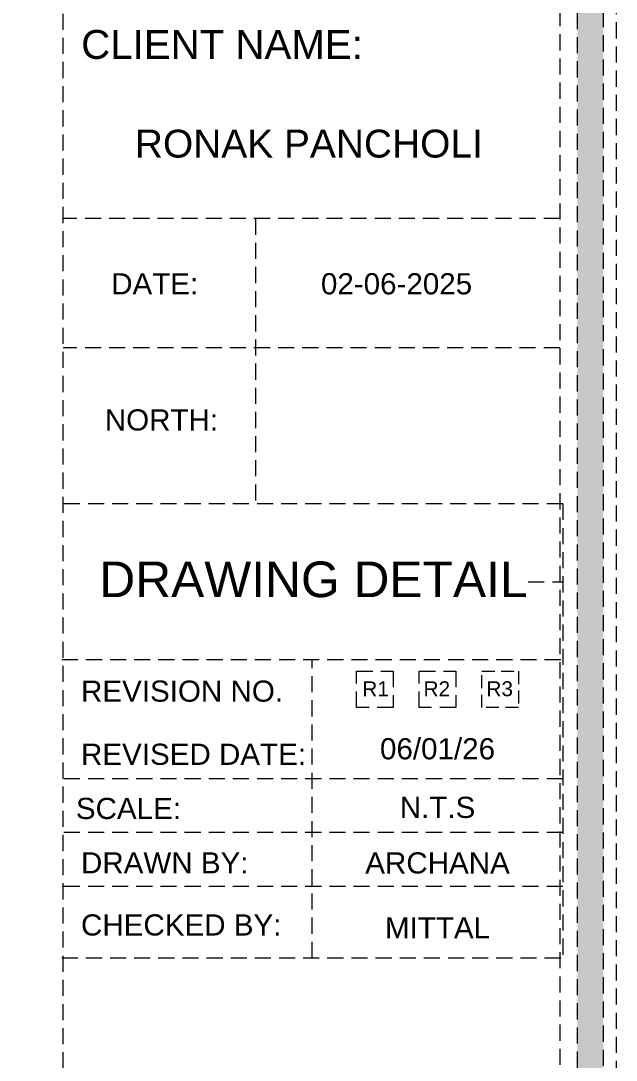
# Model space of a CAD drawing. Header units: millimetres. Extents: x 56222 to 3066687, y -650199 to -121287.
# Drawn here: x 141183.3 to 141220.3, y -184197.4 to -184132.8 of the extents above; entities that cross this region are included whole.
import ezdxf
from ezdxf.enums import TextEntityAlignment as Align

# ---------------------------------------------------------------- set-up
doc = ezdxf.new("R2010")
doc.units = ezdxf.units.MM
doc.header["$MEASUREMENT"] = 0
doc.linetypes.add('DASHEDX2', pattern=[1.5, 1, -0.5])
doc.layers.add('Dimension', color=10, linetype='DASHEDX2', lineweight=20)
doc.layers.add('NAME PLATE', color=7, linetype='Continuous', lineweight=25)
doc.styles.add('Arial', font='arial.ttf')

# ---------------------------------------------------------------- blocks, each defined once
blk = doc.blocks.new('aggerg')
at = {"layer": 'Dimension', "color": 42, "true_color": 0xd39e00}
blk.add_lwpolyline([(-1.41, 1.41), (1.41, 1.41), (1.41, -1.41), (-1.41, -1.41)], close=True, dxfattribs=at)
at = {"layer": 'NAME PLATE', "lineweight": 0, "insert": (-0.035, 0.624), "char_height": 1.1507, "width": 2.24579, "attachment_point": 2, "style": 'Arial'}
blk.add_mtext('R3', dxfattribs=at)

msp = doc.modelspace()

# ---------------------------------------------------------------- hatches: boundary and pattern name
at = {"layer": 'Dimension', "true_color": 0xd39e00}
h = msp.add_hatch(color=42, dxfattribs=at)
h.paths.add_polyline_path([(140989.878, -184078.25), (140989.878, -184239.845), (141219.456, -184239.845), (141219.456, -184078.25)])
h.paths.add_polyline_path([(140991.489, -184079.862), (141217.845, -184079.862), (141217.845, -184238.233), (140991.489, -184238.233)], flags=16)

# ---------------------------------------------------------------- linework, layer by layer
at = {"layer": 'Dimension', "color": 42, "true_color": 0xd39e00}
for p, q in [((141216.754, -184145.137, 0.238), (141185.906, -184145.137, 0.238)), ((141197.841, -184145.137, 0.238), (141197.841, -184162.847, 0.238)), ((141216.754, -184153.153, 0.238), (141185.906, -184153.153, 0.238)), ((141216.941, -184162.847, 0.238), (141185.81, -184162.847, 0.238)), ((141216.941, -184162.847, 0.238), (141216.941, -184191.043, 0.238)), ((141214.794, -184167.68, 0.238), (141216.941, -184167.68, 0.238)), ((141185.81, -184172.514, 0.238), (141216.941, -184172.514, 0.238)), ((141201.376, -184191.043, 0.238), (141201.376, -184172.514, 0.238)), ((141216.941, -184179.926, 0.238), (141185.81, -184179.926, 0.238)), ((141216.941, -184183.264, 0.238), (141185.81, -184183.264, 0.238)), ((141216.941, -184186.602, 0.238), (141185.81, -184186.602, 0.238)), ((141185.81, -184191.043, 0.238), (141216.941, -184191.043, 0.238))]:
    msp.add_line(p, q, dxfattribs=at)
at = {"layer": 'Dimension', "color": 42, "true_color": 0xd39e00, "elevation": 0.238}
for points in [[(140989.073, -184077.445), (141220.262, -184077.445), (141220.262, -184240.65), (140989.073, -184240.65)], [(140989.878, -184078.25), (141219.456, -184078.25), (141219.456, -184239.845), (140989.878, -184239.845)], [(140991.489, -184079.862), (141217.845, -184079.862), (141217.845, -184238.233), (140991.489, -184238.233)], [(141185.906, -184236.907), (141185.906, -184081.188), (141216.754, -184081.188), (141216.754, -184236.907)], [(141204.131, -184173.231), (141206.403, -184173.231), (141206.403, -184175.503), (141204.131, -184175.503)], [(141208.023, -184173.231), (141210.294, -184173.231), (141210.294, -184175.503), (141208.023, -184175.503)]]:
    msp.add_lwpolyline(points, close=True, dxfattribs=at)

# ---------------------------------------------------------------- block references
at = {"layer": 'NAME PLATE', "xscale": 0.8056114899472958, "yscale": 0.8056114899472958, "zscale": 0.8056114899472958}
msp.add_blockref('aggerg', (141213.05, -184174.367, 0.238), dxfattribs=at)

# ---------------------------------------------------------------- texts
at = {"layer": 'NAME PLATE', "style": 'Arial'}
for s, height, p in [('CLIENT NAME:', 1.78965, (141195.767, -184135.213, 0.238)), ('RONAK PANCHOLI    ', 1.73003, (141202.505, -184141.342, 0.156)), ('DATE:', 1.315, (141191.585, -184149.838, 0.238)), ('02-06-2025', 1.315, (141206.612, -184149.838, 0.238)), ('NORTH:', 1.315, (141192.004, -184158.292, 0.238)), ('DRAWING DETAIL', 2.21259, (141201.449, -184168.64, 0.238)), ('REVISION NO.', 1.31496, (141193.283, -184175.135, 0.238)), ('REVISED DATE: ', 1.31496, (141194.253, -184179.055, 0.238)), ('SCALE:', 1.315, (141189.953, -184182.419, 0.238)), ('DRAWN BY:', 1.315, (141192.21, -184185.798, 0.238)), ('ARCHANA', 1.315, (141209.158, -184185.803, 0.238)), ('CHECKED BY:', 1.31496, (141193.232, -184189.655, 0.238)), ('MITTAL', 1.315, (141209.158, -184189.83, 0.238))]:
    msp.add_text(s, height=height, dxfattribs=at).set_placement(p, align=Align.CENTER)
for s, p in [('R1', (141204.479, -184174.795, 0.238)), ('R2', (141208.286, -184174.795, 0.238))]:
    msp.add_text(s, height=0.927, dxfattribs=at).set_placement(p)
at = {"layer": 'NAME PLATE', "lineweight": 0, "char_height": 1.315, "attachment_point": 2, "style": 'Arial'}
for s, insert, width in [('06/01/26', (141209.158, -184177.398, 0.238), 11.39563), ('N.T.S', (141209.158, -184181.038, 0.238), 2.56644)]:
    msp.add_mtext(s, dxfattribs=dict(at, insert=insert, width=width))

doc.saveas('drawing.dxf')
